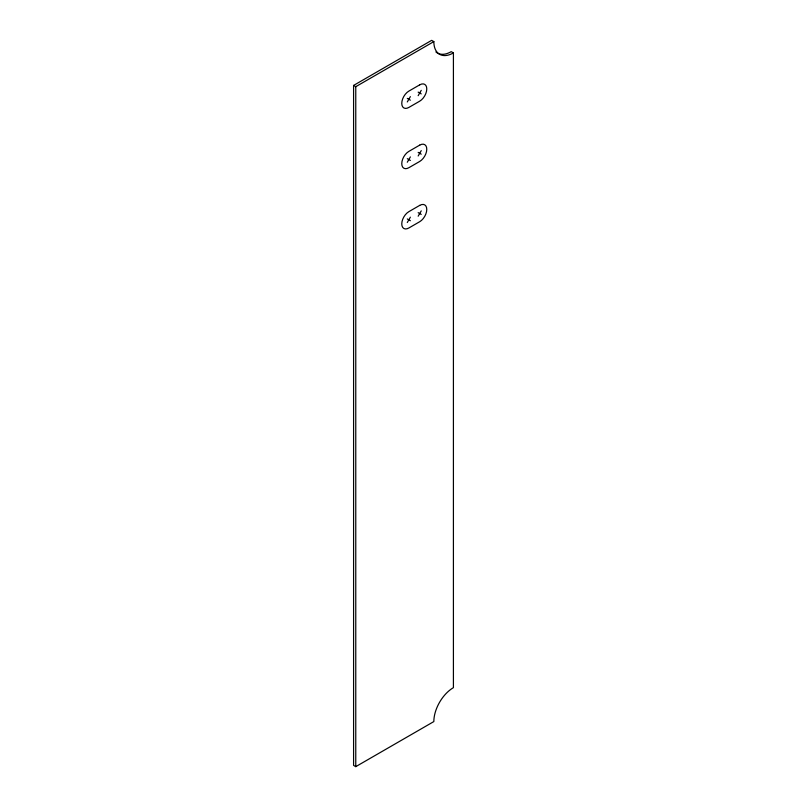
<?xml version="1.0" encoding="UTF-8"?>
<svg xmlns="http://www.w3.org/2000/svg" width="807" height="807" viewBox="0 0 807 807"><rect width="100%" height="100%" fill="white"/><g stroke="black" fill="none" stroke-linecap="round" stroke-linejoin="round"><path stroke-width="1.21" d="M407.293 101.954L410.37 96.628M418.167 95.68L421.244 90.354M407.293 162.227L410.37 156.901M418.167 155.953L421.244 150.616M407.293 222.5L410.37 217.174M418.167 216.215L421.244 210.889M353.587 85.431L431.664 40.35L433.843 41.601A27.68 15.979 -60 0 0 453.413 52.909L453.413 687.665A27.68 15.979 -60 0 0 433.843 721.569L355.766 766.65L353.587 765.399L353.587 85.431L355.766 86.682L433.843 41.601M453.413 52.909L451.234 51.648A27.68 15.979 -60 0 1 435.911 51.951M418.167 92.129L421.244 93.905M407.293 98.404L410.37 100.179M418.167 152.392L421.244 154.167M407.293 158.676L410.37 160.452M418.167 212.665L421.244 214.44M407.293 218.949L410.37 220.725M355.766 86.682L355.766 766.65M419.701 84.846L408.826 91.13A9.997 5.77 -60 0 0 401.765 103.367A9.997 5.77 -60 0 0 408.826 107.452L419.701 101.178A9.997 5.77 -60 0 0 426.772 88.931A9.997 5.77 -60 0 0 419.701 84.846M419.701 145.119L408.826 151.403A9.997 5.77 -60 0 0 401.765 163.639A9.997 5.77 -60 0 0 408.826 167.725L419.701 161.45A9.997 5.77 -60 0 0 426.772 149.204A9.997 5.77 -60 0 0 419.701 145.119M419.701 205.392L408.826 211.676A9.997 5.77 -60 0 0 401.765 223.912A9.997 5.77 -60 0 0 408.826 227.998L419.701 221.713A9.997 5.77 -60 0 0 426.772 209.477A9.997 5.77 -60 0 0 419.701 205.392"/></g></svg>
